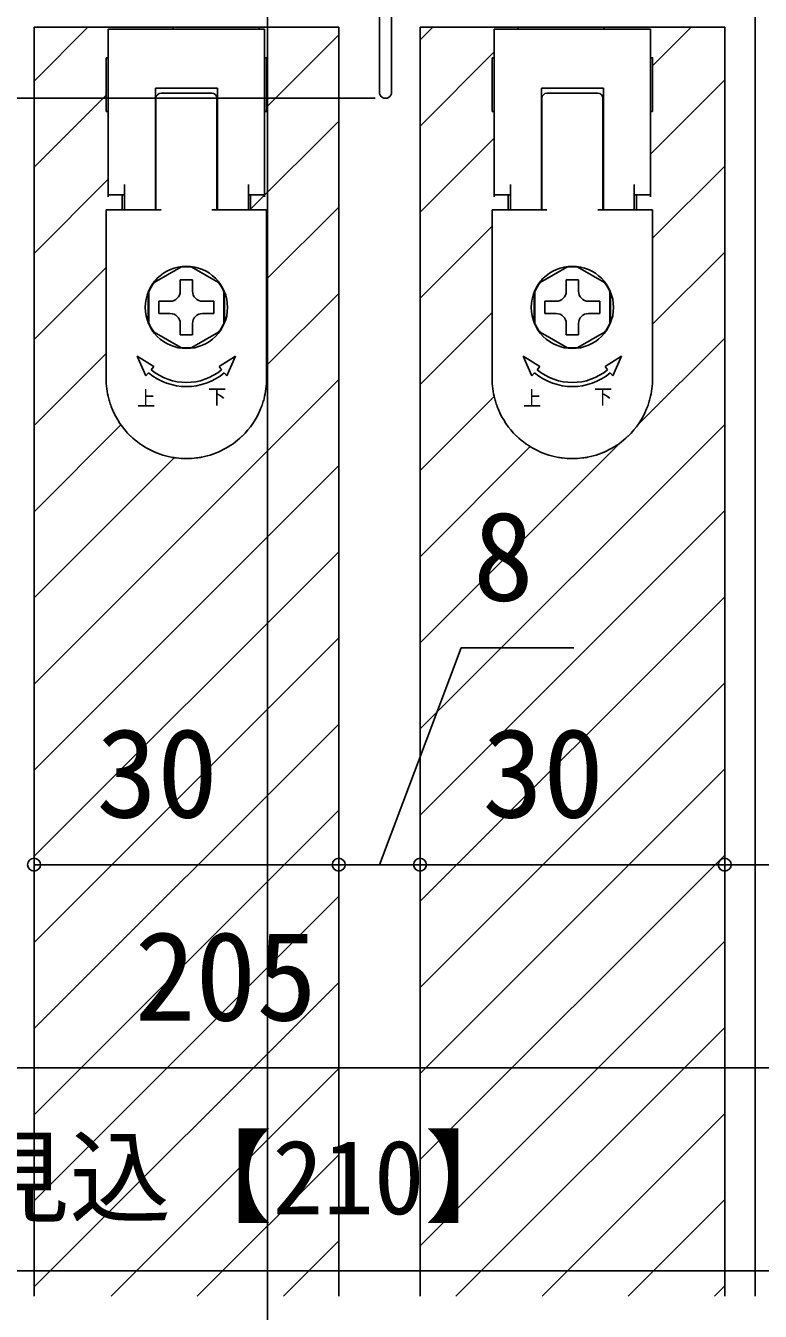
# Model space of a CAD drawing. Units: millimetres, scale not verified. Extents: x -525 to 525, y -783 to 779.
# Drawn here: x -327.9 to -255.6, y 277.2 to 403.9 of the extents above; entities that cross this region are included whole.
import ezdxf
from ezdxf.enums import TextEntityAlignment as Align

# ---------------------------------------------------------------- set-up
doc = ezdxf.new("R2010")
doc.units = ezdxf.units.MM
doc.header["$LTSCALE"] = 4
for name, color, linetype in [('0-3_YKK_11E', 7, 'Continuous'), ('0-4_YKK_12', 2, 'Continuous'), ('0-5_YKK_13', 4, 'Continuous'), ('0-7_YKK_D', 6, 'Continuous')]:
    doc.layers.add(name, color=color, linetype=linetype)
doc.styles.add('ＭＳ ゴシック', font='')
doc.styles.get('ＭＳ ゴシック').set_extended_font_data('MS Gothic')

msp = doc.modelspace()

# ---------------------------------------------------------------- linework, layer by layer
at = {"layer": '0-3_YKK_11E'}
msp.add_line((-293.118, 426.71), (-293.118, 397.31), dxfattribs=at)
msp.add_lwpolyline([(-291.918, 397.31), (-291.918, 419.91), (-288.618, 419.91), (-288.618, 414.91)], dxfattribs=at)
msp.add_arc((-292.518, 397.31), 0.6, 179.99999, 0.00001, dxfattribs=at)
at = {"layer": '0-4_YKK_12'}
for p, q in [((-304.118, 503.699), (-304.118, 87.671)), ((-256.118, 424.21), (-256.118, 278.712)), ((-327.118, 403.711), (-297.118, 403.711)), ((-327.118, 403.711), (-327.118, 278.712)), ((-327.118, 398.403), (-321.81, 403.711)), ((-313.525, 403.511), (-313.325, 403.711)), ((-305.04, 403.511), (-304.84, 403.711)), ((-304.218, 395.847), (-297.118, 402.947)), ((-297.118, 403.711), (-297.118, 278.712)), ((-289.118, 403.711), (-259.118, 403.711)), ((-289.118, 403.711), (-289.118, 278.712)), ((-289.118, 402.462), (-287.869, 403.711)), ((-279.584, 403.511), (-279.384, 403.711)), ((-271.099, 403.511), (-270.899, 403.711)), ((-266.218, 399.906), (-262.414, 403.711)), ((-259.118, 403.711), (-259.118, 278.712)), ((-289.118, 393.977), (-281.818, 401.277)), ((-266.418, 391.221), (-259.118, 398.521)), ((-327.118, 389.918), (-320.018, 397.018)), ((-305.793, 385.787), (-297.118, 394.462)), ((-289.118, 385.492), (-281.818, 392.792)), ((-266.218, 382.936), (-259.118, 390.036)), ((-327.118, 381.433), (-319.818, 388.733)), ((-304.218, 378.877), (-297.118, 385.977)), ((-289.118, 377.006), (-282.018, 384.106)), ((-266.218, 374.45), (-259.118, 381.55)), ((-327.118, 372.947), (-320.018, 380.047)), ((-304.218, 370.392), (-297.118, 377.492)), ((-289.118, 368.521), (-282.018, 375.621)), ((-267.755, 364.428), (-259.118, 373.065)), ((-327.118, 364.462), (-320.018, 371.562)), ((-327.118, 339.006), (-297.118, 369.006)), ((-289.118, 360.036), (-281.816, 367.337)), ((-327.118, 355.977), (-318.559, 364.536)), ((-289.118, 334.58), (-259.118, 364.58)), ((-289.118, 343.065), (-269.435, 362.748)), ((-289.118, 351.55), (-278.275, 362.393)), ((-327.118, 347.492), (-313.309, 361.301)), ((-327.118, 330.521), (-297.118, 360.521)), ((-289.118, 326.095), (-259.118, 356.095)), ((-327.118, 322.036), (-297.118, 352.036)), ((-289.118, 317.609), (-259.118, 347.609)), ((-327.118, 313.55), (-297.118, 343.55)), ((-289.118, 309.124), (-259.118, 339.124)), ((-327.118, 305.065), (-297.118, 335.065)), ((-289.118, 300.639), (-259.118, 330.639)), ((-327.118, 296.58), (-297.118, 326.58)), ((-289.118, 292.154), (-259.118, 322.154)), ((-327.118, 288.095), (-297.118, 318.095)), ((-289.118, 283.668), (-259.118, 313.668)), ((-327.118, 279.609), (-297.118, 309.609)), ((-285.589, 278.712), (-259.118, 305.183)), ((-319.53, 278.712), (-297.118, 301.124)), ((-277.103, 278.712), (-259.118, 296.698)), ((-311.044, 278.712), (-297.118, 292.639)), ((-268.618, 278.712), (-259.118, 288.212)), ((-302.559, 278.712), (-297.118, 284.154)), ((-260.133, 278.712), (-259.118, 279.727))]:
    msp.add_line(p, q, dxfattribs=at)
at = {"layer": '0-5_YKK_13'}
for p, q in [((-319.818, 403.511), (-304.418, 403.511)), ((-319.818, 403.511), (-319.818, 387.011)), ((-304.418, 403.511), (-304.418, 387.011)), ((-281.818, 403.511), (-266.418, 403.511)), ((-281.818, 403.511), (-281.818, 387.011)), ((-266.418, 403.511), (-266.418, 387.011)), ((-319.818, 400.711), (-320.018, 400.711)), ((-304.218, 397.318), (-304.218, 400.211)), ((-281.818, 400.711), (-282.018, 400.711)), ((-266.218, 397.318), (-266.218, 400.211)), ((-315.168, 397.711), (-315.168, 385.711)), ((-309.068, 397.711), (-315.168, 397.711)), ((-309.068, 385.711), (-309.068, 397.711)), ((-277.168, 397.711), (-277.168, 385.711)), ((-271.068, 397.711), (-277.168, 397.711)), ((-271.068, 385.711), (-271.068, 397.711)), ((-320.018, 396.872), (-320.018, 397.318)), ((-320.018, 395.699), (-320.018, 396.872)), ((-315.118, 396.211), (-315.118, 396.711)), ((-314.618, 397.211), (-309.618, 397.211)), ((-309.118, 396.211), (-309.118, 396.711)), ((-282.018, 396.872), (-282.018, 397.318)), ((-282.018, 395.699), (-282.018, 396.872)), ((-277.118, 396.211), (-277.118, 396.711)), ((-276.618, 397.211), (-271.618, 397.211)), ((-271.118, 396.211), (-271.118, 396.711)), ((-320.018, 395.699), (-320.018, 395.431)), ((-320.018, 395.431), (-320.018, 395.399)), ((-320.018, 395.399), (-319.818, 395.399)), ((-315.168, 395.399), (-315.118, 395.399)), ((-315.118, 395.711), (-315.118, 396.211)), ((-315.118, 395.431), (-315.118, 395.699)), ((-315.118, 395.399), (-315.118, 395.431)), ((-315.118, 394.414), (-315.118, 395.399)), ((-309.118, 395.699), (-309.118, 395.708)), ((-309.118, 394.414), (-309.118, 395.399)), ((-309.118, 395.399), (-309.068, 395.399)), ((-304.418, 395.399), (-304.218, 395.399)), ((-304.218, 395.699), (-304.218, 395.431)), ((-304.218, 395.431), (-304.218, 395.399)), ((-282.018, 395.699), (-282.018, 395.431)), ((-282.018, 395.431), (-282.018, 395.399)), ((-282.018, 395.399), (-281.818, 395.399)), ((-277.168, 395.399), (-277.118, 395.399)), ((-277.118, 395.711), (-277.118, 396.211)), ((-277.118, 395.431), (-277.118, 395.699)), ((-277.118, 395.399), (-277.118, 395.431)), ((-277.118, 394.414), (-277.118, 395.399)), ((-271.118, 395.699), (-271.118, 395.708)), ((-271.118, 394.414), (-271.118, 395.399)), ((-271.118, 395.399), (-271.068, 395.399)), ((-266.418, 395.399), (-266.218, 395.399)), ((-266.218, 395.699), (-266.218, 395.431)), ((-266.218, 395.431), (-266.218, 395.399)), ((-309.118, 392.169), (-309.118, 393.699)), ((-271.118, 392.169), (-271.118, 393.699)), ((-315.118, 391.711), (-315.118, 392.169)), ((-315.118, 391.676), (-315.118, 391.711)), ((-277.118, 391.711), (-277.118, 392.169)), ((-277.118, 391.676), (-277.118, 391.711)), ((-315.118, 388.211), (-315.118, 390.211)), ((-309.118, 388.211), (-309.118, 390.211)), ((-277.118, 388.211), (-277.118, 390.211)), ((-271.118, 388.211), (-271.118, 390.211)), ((-318.218, 385.711), (-318.218, 388.211)), ((-315.118, 387.127), (-315.118, 388.211)), ((-309.118, 387.127), (-309.118, 388.211)), ((-306.018, 385.711), (-306.018, 388.211)), ((-280.218, 385.711), (-280.218, 388.211)), ((-277.118, 387.127), (-277.118, 388.211)), ((-271.118, 387.127), (-271.118, 388.211)), ((-268.018, 385.711), (-268.018, 388.211)), ((-319.818, 387.211), (-318.218, 387.211)), ((-318.443, 385.711), (-318.443, 387.211)), ((-315.118, 386.711), (-315.118, 387.127)), ((-309.118, 386.711), (-309.118, 387.127)), ((-309.118, 386.211), (-309.118, 386.711)), ((-306.018, 387.211), (-304.418, 387.211)), ((-305.793, 387.211), (-305.793, 385.711)), ((-281.818, 387.211), (-280.218, 387.211)), ((-280.443, 385.711), (-280.443, 387.211)), ((-277.118, 386.711), (-277.118, 387.127)), ((-271.118, 386.711), (-271.118, 387.127)), ((-271.118, 386.211), (-271.118, 386.711)), ((-268.018, 387.211), (-266.418, 387.211)), ((-267.793, 387.211), (-267.793, 385.711)), ((-320.018, 385.711), (-318.218, 385.711)), ((-320.018, 381.411), (-320.018, 385.711)), ((-315.118, 385.711), (-314.618, 385.711)), ((-309.618, 385.711), (-309.118, 385.711)), ((-309.118, 385.711), (-309.118, 386.211)), ((-309.118, 385.711), (-309.068, 385.711)), ((-304.218, 381.411), (-304.218, 385.711)), ((-282.018, 385.711), (-280.218, 385.711)), ((-282.018, 381.411), (-282.018, 385.711)), ((-277.118, 385.711), (-276.618, 385.711)), ((-271.618, 385.711), (-271.118, 385.711)), ((-271.118, 385.711), (-271.118, 386.211)), ((-271.118, 385.711), (-271.068, 385.711)), ((-266.218, 381.411), (-266.218, 385.711)), ((-320.018, 380.411), (-320.018, 381.411)), ((-304.218, 380.411), (-304.218, 381.411)), ((-282.018, 380.411), (-282.018, 381.411)), ((-266.218, 380.411), (-266.218, 381.411)), ((-320.018, 379.536), (-320.018, 380.411)), ((-312.652, 380.075), (-315.284, 378.555)), ((-308.952, 378.555), (-311.584, 380.075)), ((-304.218, 379.536), (-304.218, 380.411)), ((-282.018, 379.536), (-282.018, 380.411)), ((-274.652, 380.075), (-277.284, 378.555)), ((-270.952, 378.555), (-273.584, 380.075)), ((-266.218, 379.536), (-266.218, 380.411)), ((-320.018, 379.072), (-320.018, 379.536)), ((-320.018, 378.911), (-320.018, 379.072)), ((-312.718, 378.811), (-311.518, 378.811)), ((-312.718, 378.811), (-312.718, 377.711)), ((-311.518, 378.811), (-311.518, 377.711)), ((-282.018, 379.072), (-282.018, 379.536)), ((-282.018, 378.911), (-282.018, 379.072)), ((-274.718, 378.811), (-273.518, 378.811)), ((-274.718, 378.811), (-274.718, 377.711)), ((-273.518, 378.811), (-273.518, 377.711)), ((-315.868, 377.64), (-315.868, 374.581)), ((-315.818, 377.63), (-315.818, 374.591)), ((-308.418, 374.591), (-308.418, 377.63)), ((-308.368, 374.581), (-308.368, 377.64)), ((-304.218, 376.411), (-304.218, 378.411)), ((-277.868, 377.64), (-277.868, 374.581)), ((-277.818, 377.63), (-277.818, 374.591)), ((-270.418, 374.591), (-270.418, 377.63)), ((-270.368, 374.581), (-270.368, 377.64)), ((-266.218, 376.411), (-266.218, 378.411)), ((-320.018, 375.911), (-320.018, 376.411)), ((-314.818, 375.511), (-314.818, 376.711)), ((-314.818, 376.711), (-313.718, 376.711)), ((-309.418, 376.711), (-310.518, 376.711)), ((-309.418, 376.711), (-309.418, 375.511)), ((-304.218, 375.911), (-304.218, 376.411)), ((-282.018, 375.911), (-282.018, 376.411)), ((-276.818, 375.511), (-276.818, 376.711)), ((-276.818, 376.711), (-275.718, 376.711)), ((-271.418, 376.711), (-272.518, 376.711)), ((-271.418, 376.711), (-271.418, 375.511)), ((-266.218, 375.911), (-266.218, 376.411)), ((-320.018, 374.911), (-320.018, 375.285)), ((-320.018, 374.854), (-320.018, 374.911)), ((-314.818, 375.511), (-313.718, 375.511)), ((-309.418, 375.511), (-310.518, 375.511)), ((-304.218, 374.911), (-304.218, 375.285)), ((-304.218, 374.854), (-304.218, 374.911)), ((-282.018, 374.911), (-282.018, 375.285)), ((-282.018, 374.854), (-282.018, 374.911)), ((-276.818, 375.511), (-275.718, 375.511)), ((-271.418, 375.511), (-272.518, 375.511)), ((-266.218, 374.911), (-266.218, 375.285)), ((-266.218, 374.854), (-266.218, 374.911)), ((-320.018, 374.575), (-320.018, 374.854)), ((-320.018, 374.554), (-320.018, 374.575)), ((-320.018, 374.411), (-320.018, 374.554)), ((-320.018, 373.911), (-320.018, 374.411)), ((-320.018, 373.411), (-320.018, 373.911)), ((-315.284, 373.666), (-312.652, 372.146)), ((-312.718, 373.411), (-312.718, 374.511)), ((-311.584, 372.146), (-308.952, 373.666)), ((-311.518, 373.411), (-311.518, 374.511)), ((-304.218, 374.575), (-304.218, 374.854)), ((-304.218, 374.554), (-304.218, 374.575)), ((-304.218, 374.411), (-304.218, 374.554)), ((-304.218, 373.911), (-304.218, 374.411)), ((-304.218, 373.411), (-304.218, 373.911)), ((-282.018, 374.575), (-282.018, 374.854)), ((-282.018, 374.554), (-282.018, 374.575)), ((-282.018, 374.411), (-282.018, 374.554)), ((-282.018, 373.911), (-282.018, 374.411)), ((-282.018, 373.411), (-282.018, 373.911)), ((-277.284, 373.666), (-274.652, 372.146)), ((-274.718, 373.411), (-274.718, 374.511)), ((-273.584, 372.146), (-270.952, 373.666)), ((-273.518, 373.411), (-273.518, 374.511)), ((-266.218, 374.575), (-266.218, 374.854)), ((-266.218, 374.554), (-266.218, 374.575)), ((-266.218, 374.411), (-266.218, 374.554)), ((-266.218, 373.911), (-266.218, 374.411)), ((-266.218, 373.411), (-266.218, 373.911)), ((-320.018, 369.111), (-320.018, 373.411)), ((-311.518, 373.411), (-312.718, 373.411)), ((-304.218, 369.111), (-304.218, 373.411)), ((-282.018, 369.111), (-282.018, 373.411)), ((-273.518, 373.411), (-274.718, 373.411)), ((-266.218, 369.111), (-266.218, 373.411)), ((-316.103, 369.361), (-316.968, 371.311)), ((-315.332, 370.28), (-316.968, 371.311)), ((-308.904, 370.28), (-307.268, 371.311)), ((-308.132, 369.361), (-307.268, 371.311)), ((-278.103, 369.361), (-278.968, 371.311)), ((-277.332, 370.28), (-278.968, 371.311)), ((-270.904, 370.28), (-269.268, 371.311)), ((-270.132, 369.361), (-269.268, 371.311)), ((-315.332, 370.28), (-315.589, 369.974)), ((-308.904, 370.28), (-308.647, 369.974)), ((-277.332, 370.28), (-277.589, 369.974)), ((-270.904, 370.28), (-270.647, 369.974)), ((-316.103, 369.361), (-315.846, 369.668)), ((-308.132, 369.361), (-308.39, 369.668)), ((-278.103, 369.361), (-277.846, 369.668)), ((-270.132, 369.361), (-270.39, 369.668))]:
    msp.add_line(p, q, dxfattribs=at)
for points in [[(-320.018, 397.318), (-320.018, 400.211), (-320.018, 400.711)], [(-304.218, 400.211), (-304.218, 400.711), (-304.418, 400.711)], [(-282.018, 397.318), (-282.018, 400.211), (-282.018, 400.711)], [(-266.218, 400.211), (-266.218, 400.711), (-266.418, 400.711)], [(-304.218, 395.699), (-304.218, 396.872), (-304.218, 397.318)], [(-266.218, 395.699), (-266.218, 396.872), (-266.218, 397.318)], [(-315.118, 395.699), (-315.118, 395.708), (-315.118, 395.711)], [(-309.118, 395.708), (-309.118, 395.711), (-309.118, 396.211)], [(-309.118, 395.399), (-309.118, 395.431), (-309.118, 395.699)], [(-277.118, 395.699), (-277.118, 395.708), (-277.118, 395.711)], [(-271.118, 395.708), (-271.118, 395.711), (-271.118, 396.211)], [(-271.118, 395.399), (-271.118, 395.431), (-271.118, 395.699)], [(-315.118, 393.914), (-315.118, 394.271), (-315.118, 394.414)], [(-315.118, 392.169), (-315.118, 393.699), (-315.118, 393.914)], [(-309.118, 393.699), (-309.118, 393.914), (-309.118, 394.271), (-309.118, 394.414)], [(-277.118, 393.914), (-277.118, 394.271), (-277.118, 394.414)], [(-277.118, 392.169), (-277.118, 393.699), (-277.118, 393.914)], [(-271.118, 393.699), (-271.118, 393.914), (-271.118, 394.271), (-271.118, 394.414)], [(-315.118, 390.211), (-315.118, 391.669), (-315.118, 391.676)], [(-309.118, 391.676), (-309.118, 391.711), (-309.118, 392.169)], [(-309.118, 390.211), (-309.118, 391.669), (-309.118, 391.676)], [(-277.118, 390.211), (-277.118, 391.669), (-277.118, 391.676)], [(-271.118, 391.676), (-271.118, 391.711), (-271.118, 392.169)], [(-271.118, 390.211), (-271.118, 391.669), (-271.118, 391.676)], [(-315.118, 385.711), (-315.118, 386.211), (-315.118, 386.711)], [(-277.118, 385.711), (-277.118, 386.211), (-277.118, 386.711)], [(-318.218, 385.711), (-315.168, 385.711), (-315.118, 385.711)], [(-309.068, 385.711), (-306.018, 385.711), (-304.218, 385.711)], [(-280.218, 385.711), (-277.168, 385.711), (-277.118, 385.711)], [(-271.068, 385.711), (-268.018, 385.711), (-266.218, 385.711)], [(-320.018, 376.411), (-320.018, 378.411), (-320.018, 378.911)], [(-304.218, 378.411), (-304.218, 378.911), (-304.218, 379.072), (-304.218, 379.536)], [(-282.018, 376.411), (-282.018, 378.411), (-282.018, 378.911)], [(-266.218, 378.411), (-266.218, 378.911), (-266.218, 379.072), (-266.218, 379.536)], [(-320.018, 375.285), (-320.018, 375.749), (-320.018, 375.911)], [(-304.218, 375.285), (-304.218, 375.749), (-304.218, 375.911)], [(-282.018, 375.285), (-282.018, 375.749), (-282.018, 375.911)], [(-266.218, 375.285), (-266.218, 375.749), (-266.218, 375.911)]]:
    msp.add_lwpolyline(points, dxfattribs=at)
for centre, radius, start, end in [((-314.618, 396.711), 0.5, 90, 180), ((-309.618, 396.711), 0.5, 0, 90), ((-276.618, 396.711), 0.5, 90, 180), ((-271.618, 396.711), 0.5, 0, 90), ((-312.118, 376.111), 4.05, 0, 180), ((-312.118, 376.111), 4, 82.33165, 97.66835), ((-274.118, 376.111), 4.05, 0, 180), ((-274.118, 376.111), 4, 82.33165, 97.66835), ((-312.118, 376.111), 4.05, 136.2623, 157.80839), ((-274.118, 376.111), 4.05, 136.2623, 157.80839), ((-312.118, 376.111), 4, 142.33165, 157.66835), ((-313.718, 377.711), 1, 270, 0), ((-310.518, 377.711), 1, 180, 270), ((-312.118, 376.111), 4, 22.33165, 37.82349), ((-274.118, 376.111), 4, 142.33165, 157.66835), ((-275.718, 377.711), 1, 270, 0), ((-272.518, 377.711), 1, 180, 270), ((-274.118, 376.111), 4, 22.33165, 37.82349), ((-312.118, 376.111), 4.05, 180, 0), ((-313.718, 374.511), 1, 0, 90), ((-310.518, 374.511), 1, 90, 180), ((-274.118, 376.111), 4.05, 180, 0), ((-275.718, 374.511), 1, 0, 90), ((-272.518, 374.511), 1, 90, 180), ((-312.118, 376.111), 4, 202.33165, 217.82349), ((-312.118, 376.111), 4, 322.17651, 337.66835), ((-274.118, 376.111), 4, 202.33165, 217.82349), ((-274.118, 376.111), 4, 322.17651, 337.66835), ((-312.118, 376.111), 4, 262.17651, 277.82349), ((-274.118, 376.111), 4, 262.17651, 277.82349), ((-312.118, 374.111), 5.4, 230, 310), ((-274.118, 374.111), 5.4, 230, 310), ((-312.118, 369.111), 7.9, 180, 194.66485), ((-312.118, 374.111), 5.8, 230, 310), ((-312.118, 369.111), 7.9, 345.33515, 0), ((-274.118, 369.111), 7.9, 180, 194.66485), ((-274.118, 374.111), 5.8, 230, 310), ((-274.118, 369.111), 7.9, 345.33515, 0), ((-312.118, 369.111), 7.9, 194.66485, 198.44872), ((-312.118, 369.111), 7.9, 198.44872, 202.318), ((-312.118, 369.111), 7.9, 202.318, 225.86911), ((-312.118, 369.111), 7.9, 314.13089, 337.682), ((-312.118, 369.111), 7.9, 337.682, 341.55128), ((-312.118, 369.111), 7.9, 341.55128, 345.33515), ((-274.118, 369.111), 7.9, 194.66485, 198.44872), ((-274.118, 369.111), 7.9, 198.44872, 202.318), ((-274.118, 369.111), 7.9, 202.318, 225.86911), ((-274.118, 369.111), 7.9, 314.13089, 337.682), ((-274.118, 369.111), 7.9, 337.682, 341.55128), ((-274.118, 369.111), 7.9, 341.55128, 345.33515), ((-312.118, 369.111), 7.9, 225.86911, 226.18003), ((-312.118, 369.111), 7.9, 226.18003, 259.0546), ((-312.118, 369.111), 7.9, 280.9454, 313.81997), ((-312.118, 369.111), 7.9, 313.81997, 314.13089), ((-274.118, 369.111), 7.9, 225.86911, 226.18003), ((-274.118, 369.111), 7.9, 226.18003, 259.0546), ((-274.118, 369.111), 7.9, 280.9454, 313.81997), ((-274.118, 369.111), 7.9, 313.81997, 314.13089), ((-312.118, 369.111), 7.9, 259.0546, 262.72786), ((-312.118, 369.111), 7.9, 262.72786, 270), ((-312.118, 369.111), 7.9, 270, 277.27214), ((-312.118, 369.111), 7.9, 277.27214, 280.9454), ((-274.118, 369.111), 7.9, 259.0546, 262.72786), ((-274.118, 369.111), 7.9, 262.72786, 270), ((-274.118, 369.111), 7.9, 270, 277.27214), ((-274.118, 369.111), 7.9, 277.27214, 280.9454)]:
    msp.add_arc(centre, radius, start, end, dxfattribs=at)
at = {"layer": '0-7_YKK_D'}
for p, q in [((-293.546, 396.711), (-430.118, 396.711)), ((-327.118, 340.211), (-327.118, 320.211)), ((-297.118, 340.211), (-297.118, 320.211)), ((-297.118, 340.211), (-297.118, 320.211)), ((-289.118, 340.211), (-289.118, 320.211)), ((-289.118, 340.211), (-289.118, 320.211)), ((-259.118, 340.211), (-259.118, 320.211)), ((-259.118, 340.211), (-259.118, 320.211)), ((-297.118, 321.211), (-327.118, 321.211)), ((-289.118, 321.211), (-297.118, 321.211)), ((-259.118, 321.211), (-289.118, 321.211)), ((-259.118, 321.211), (-251.118, 321.211)), ((-201.618, 301.211), (-406.618, 301.211)), ((-409.118, 281.211), (-199.118, 281.211))]:
    msp.add_line(p, q, dxfattribs=at)
msp.add_lwpolyline([(-293.118, 321.211), (-285.08, 342.571), (-273.989, 342.571)], dxfattribs=at)
for centre in [(-327.118, 321.211), (-297.118, 321.211), (-297.118, 321.211), (-289.118, 321.211), (-289.118, 321.211), (-259.118, 321.211), (-259.118, 321.211)]:
    msp.add_circle(centre, 0.637, dxfattribs=at)

# ---------------------------------------------------------------- texts
at = {"layer": '0-5_YKK_13', "style": 'ＭＳ ゴシック', "width": 0.9}
for s, p in [('上', (-316.971, 365.968)), ('下', (-309.991, 366.151)), ('上', (-278.971, 365.968)), ('下', (-271.991, 366.151))]:
    msp.add_text(s, height=1.466, dxfattribs=at).set_placement(p, align=Align.BOTTOM_LEFT)
at = {"layer": '0-7_YKK_D', "style": 'ＭＳ ゴシック'}
for s, height, p in [('8', 8.798, (-283.898, 344.571)), ('30', 8.798, (-320.981, 323.211)), ('30', 8.798, (-282.981, 323.211)), ('205', 8.798, (-317.209, 303.211)), ('枠見込【210】', 7.331, (-343.635, 284.574))]:
    msp.add_text(s, height=height, dxfattribs=at).set_placement(p, align=Align.BOTTOM_LEFT)

doc.saveas('drawing.dxf')
